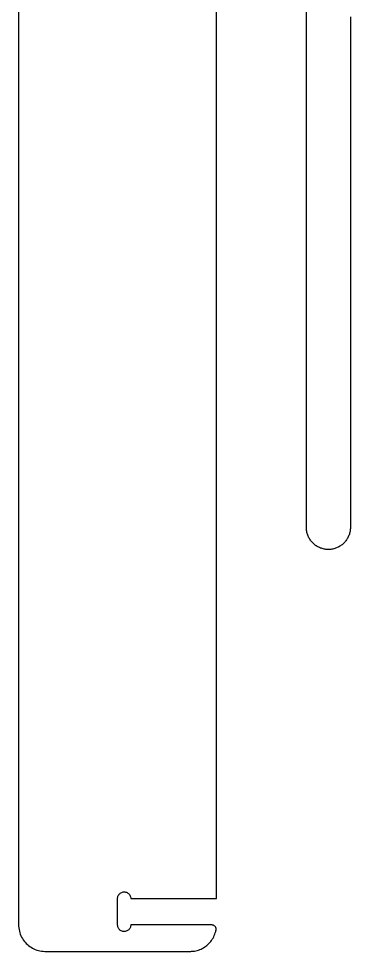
# Model space of a CAD drawing. Extents: x 0.9 to 46.8, y 2.8 to 94.5.
# Drawn here: x 40.29 to 46.24, y 12.14 to 28.85 of the extents above; entities that cross this region are included whole.
import ezdxf

# ---------------------------------------------------------------- set-up
doc = ezdxf.new("R2010")
doc.units = 0
doc.layers.add('LAYER_1', color=7, linetype='CONTINUOUS')

msp = doc.modelspace()

# ---------------------------------------------------------------- linework, layer by layer
at = {"layer": 'LAYER_1'}
for points in [[(40.29, 36.639), (40.29, 22.885), (40.29, 16.008), (40.29, 14.289), (40.29, 13.429), (40.29, 13), (40.29, 12.785), (40.29, 12.677), (40.29, 12.624), (40.29, 12.617), (40.29, 12.613), (40.29, 12.612), (40.29, 12.604), (40.29, 12.589), (40.293, 12.559), (40.297, 12.53), (40.303, 12.502), (40.311, 12.474), (40.32, 12.447), (40.331, 12.421), (40.343, 12.395), (40.357, 12.37), (40.372, 12.347), (40.389, 12.324), (40.406, 12.302), (40.425, 12.282), (40.446, 12.262), (40.467, 12.244), (40.489, 12.227), (40.513, 12.212), (40.537, 12.197), (40.562, 12.185), (40.588, 12.173), (40.615, 12.164), (40.643, 12.155), (40.671, 12.149), (40.7, 12.144), (40.73, 12.141), (40.76, 12.14), (40.763, 12.14), (40.763, 12.14), (40.765, 12.14), (40.768, 12.14), (40.772, 12.14), (40.778, 12.14), (40.785, 12.14), (40.793, 12.14), (40.802, 12.14), (40.813, 12.14), (40.825, 12.14), (40.838, 12.14), (40.853, 12.14), (40.868, 12.14), (40.885, 12.14), (40.902, 12.14), (40.921, 12.14), (40.941, 12.14), (40.961, 12.14), (40.983, 12.14), (41.006, 12.14), (41.029, 12.14), (41.053, 12.14), (41.079, 12.14), (41.105, 12.14), (41.159, 12.14), (41.216, 12.14), (41.276, 12.14), (41.339, 12.14), (41.404, 12.14), (41.471, 12.14), (41.54, 12.14), (41.61, 12.14), (41.682, 12.14), (41.754, 12.14), (41.903, 12.14), (42.053, 12.14), (42.203, 12.14), (42.352, 12.14), (42.425, 12.14), (42.497, 12.14), (42.568, 12.14), (42.637, 12.14), (42.705, 12.14), (42.77, 12.14), (42.834, 12.14), (42.894, 12.14), (42.953, 12.14), (43.008, 12.14), (43.035, 12.14), (43.06, 12.14), (43.085, 12.14), (43.109, 12.14), (43.132, 12.14), (43.154, 12.14), (43.176, 12.14), (43.196, 12.14), (43.215, 12.14), (43.234, 12.14), (43.251, 12.14), (43.267, 12.14), (43.282, 12.14), (43.296, 12.14), (43.309, 12.14), (43.32, 12.14), (43.33, 12.14), (43.339, 12.14), (43.347, 12.14), (43.354, 12.14), (43.359, 12.14), (43.363, 12.14), (43.365, 12.14), (43.366, 12.14), (43.366, 12.14), (43.368, 12.14), (43.371, 12.14), (43.378, 12.14), (43.391, 12.141), (43.416, 12.143), (43.442, 12.146), (43.466, 12.151), (43.491, 12.157), (43.515, 12.164), (43.538, 12.172), (43.561, 12.182), (43.583, 12.193), (43.605, 12.205), (43.626, 12.218), (43.646, 12.232), (43.665, 12.247), (43.684, 12.263), (43.702, 12.28), (43.718, 12.298), (43.734, 12.316), (43.749, 12.336), (43.763, 12.356), (43.776, 12.378), (43.788, 12.4), (43.799, 12.422), (43.808, 12.446), (43.817, 12.47), (43.824, 12.494), (43.827, 12.507), (43.828, 12.513), (43.829, 12.516), (43.829, 12.518), (43.83, 12.519), (43.83, 12.524), (43.831, 12.534), (43.831, 12.543), (43.829, 12.553), (43.826, 12.562), (43.823, 12.57), (43.818, 12.578), (43.812, 12.586), (43.806, 12.592), (43.798, 12.598), (43.79, 12.604), (43.782, 12.608), (43.772, 12.611), (43.768, 12.612), (43.768, 12.612), (43.765, 12.612), (43.76, 12.613), (43.756, 12.613), (43.753, 12.613), (43.752, 12.613), (43.752, 12.613), (43.751, 12.613), (43.748, 12.613), (43.742, 12.613), (43.733, 12.613), (43.721, 12.613), (43.706, 12.613), (43.689, 12.613), (43.669, 12.613), (43.647, 12.613), (43.623, 12.613), (43.597, 12.613), (43.569, 12.613), (43.539, 12.613), (43.507, 12.613), (43.474, 12.613), (43.44, 12.613), (43.404, 12.613), (43.367, 12.613), (43.329, 12.613), (43.29, 12.613), (43.25, 12.613), (43.168, 12.613), (43.001, 12.613), (42.918, 12.613), (42.835, 12.613), (42.755, 12.613), (42.716, 12.613), (42.679, 12.613), (42.642, 12.613), (42.606, 12.613), (42.572, 12.613), (42.539, 12.613), (42.508, 12.613), (42.478, 12.613), (42.451, 12.613), (42.425, 12.613), (42.401, 12.613), (42.38, 12.613), (42.36, 12.613), (42.344, 12.613), (42.33, 12.613), (42.318, 12.613), (42.309, 12.613), (42.304, 12.613), (42.302, 12.613), (42.301, 12.613), (42.301, 12.613), (42.301, 12.611), (42.301, 12.603), (42.298, 12.589), (42.295, 12.575), (42.289, 12.562), (42.282, 12.549), (42.274, 12.538), (42.264, 12.528), (42.254, 12.519), (42.242, 12.511), (42.229, 12.505), (42.216, 12.5), (42.202, 12.497), (42.187, 12.495), (42.172, 12.495), (42.158, 12.498), (42.144, 12.502), (42.131, 12.507), (42.118, 12.514), (42.107, 12.522), (42.097, 12.532), (42.088, 12.543), (42.08, 12.554), (42.074, 12.567), (42.069, 12.581), (42.066, 12.595), (42.064, 12.61), (42.064, 12.613), (42.064, 12.614), (42.064, 12.615), (42.064, 12.618), (42.064, 12.621), (42.064, 12.626), (42.064, 12.631), (42.064, 12.637), (42.064, 12.651), (42.064, 12.668), (42.064, 12.688), (42.064, 12.709), (42.064, 12.732), (42.064, 12.757), (42.064, 12.783), (42.064, 12.81), (42.064, 12.865), (42.064, 12.918), (42.064, 12.944), (42.064, 12.969), (42.064, 12.992), (42.064, 13.014), (42.064, 13.033), (42.064, 13.05), (42.064, 13.064), (42.064, 13.07), (42.064, 13.075), (42.064, 13.079), (42.064, 13.082), (42.064, 13.085), (42.064, 13.086), (42.064, 13.087), (42.065, 13.091), (42.065, 13.098), (42.067, 13.113), (42.071, 13.127), (42.077, 13.14), (42.084, 13.152), (42.092, 13.163), (42.102, 13.173), (42.113, 13.182), (42.125, 13.19), (42.138, 13.196), (42.151, 13.201), (42.165, 13.204), (42.18, 13.205), (42.195, 13.204), (42.209, 13.202), (42.223, 13.198), (42.236, 13.192), (42.248, 13.185), (42.26, 13.176), (42.27, 13.167), (42.279, 13.156), (42.286, 13.144), (42.292, 13.131), (42.297, 13.118), (42.3, 13.103), (42.301, 13.089), (42.301, 13.087), (42.301, 13.087), (42.303, 13.087), (42.305, 13.087), (42.307, 13.087), (42.311, 13.087), (42.32, 13.087), (42.333, 13.087), (42.348, 13.087), (42.366, 13.087), (42.387, 13.087), (42.41, 13.087), (42.436, 13.087), (42.463, 13.087), (42.493, 13.087), (42.524, 13.087), (42.558, 13.087), (42.593, 13.087), (42.629, 13.087), (42.667, 13.087), (42.706, 13.087), (42.746, 13.087), (42.788, 13.087), (42.873, 13.087), (42.96, 13.087), (43.138, 13.087), (43.226, 13.087), (43.312, 13.087), (43.354, 13.087), (43.395, 13.087), (43.435, 13.087), (43.475, 13.087), (43.512, 13.087), (43.549, 13.087), (43.584, 13.087), (43.617, 13.087), (43.649, 13.087), (43.678, 13.087), (43.706, 13.087), (43.731, 13.087), (43.754, 13.087), (43.774, 13.087), (43.792, 13.087), (43.808, 13.087), (43.82, 13.087), (43.829, 13.087), (43.833, 13.087), (43.836, 13.087), (43.838, 13.087), (43.839, 13.087), (43.839, 13.087), (43.839, 13.087), (43.839, 13.087), (43.839, 13.087), (43.839, 13.089), (43.839, 13.102), (43.839, 13.128), (43.839, 13.181), (43.839, 13.285), (43.839, 13.495), (43.839, 13.914), (43.839, 15.59), (43.839, 18.942), (43.839, 25.646), (43.839, 39.053)], [(46.238, 28.884), (46.238, 28.647), (46.238, 28.412), (46.238, 28.178), (46.238, 27.945), (46.238, 27.713), (46.238, 27.483), (46.238, 27.255), (46.238, 27.028), (46.238, 26.803), (46.238, 26.579), (46.238, 26.468), (46.238, 26.358), (46.238, 26.248), (46.238, 26.138), (46.238, 26.03), (46.238, 25.921), (46.238, 25.813), (46.238, 25.706), (46.238, 25.599), (46.238, 25.493), (46.238, 25.388), (46.238, 25.283), (46.238, 25.179), (46.238, 25.075), (46.238, 24.972), (46.238, 24.869), (46.238, 24.768), (46.238, 24.667), (46.238, 24.566), (46.238, 24.467), (46.238, 24.368), (46.238, 24.269), (46.238, 24.172), (46.238, 24.075), (46.238, 23.979), (46.238, 23.884), (46.238, 23.789), (46.238, 23.696), (46.238, 23.603), (46.238, 23.511), (46.238, 23.419), (46.238, 23.329), (46.238, 23.239), (46.238, 23.151), (46.238, 23.063), (46.238, 22.976), (46.238, 22.89), (46.238, 22.804), (46.238, 22.72), (46.238, 22.637), (46.238, 22.554), (46.238, 22.473), (46.238, 22.392), (46.238, 22.312), (46.238, 22.234), (46.238, 22.156), (46.238, 22.08), (46.238, 22.004), (46.238, 21.929), (46.238, 21.856), (46.238, 21.783), (46.238, 21.712), (46.238, 21.642), (46.238, 21.572), (46.238, 21.504), (46.238, 21.437), (46.238, 21.371), (46.238, 21.306), (46.238, 21.242), (46.238, 21.18), (46.238, 21.118), (46.238, 21.058), (46.238, 20.999), (46.238, 20.941), (46.238, 20.884), (46.238, 20.829), (46.238, 20.775), (46.238, 20.722), (46.238, 20.67), (46.238, 20.62), (46.238, 20.57), (46.238, 20.522), (46.238, 20.476), (46.238, 20.431), (46.238, 20.387), (46.238, 20.344), (46.238, 20.303), (46.238, 20.263), (46.238, 20.224), (46.238, 20.187), (46.238, 20.151), (46.238, 20.116), (46.238, 20.083), (46.238, 20.052), (46.238, 20.022), (46.238, 19.993), (46.238, 19.966), (46.238, 19.94), (46.238, 19.915), (46.238, 19.893), (46.238, 19.871), (46.238, 19.851), (46.238, 19.833), (46.238, 19.816), (46.238, 19.801), (46.238, 19.787), (46.238, 19.775), (46.238, 19.765), (46.238, 19.756), (46.238, 19.748), (46.238, 19.743), (46.238, 19.739), (46.238, 19.736), (46.238, 19.735), (46.238, 19.717), (46.237, 19.7), (46.235, 19.683), (46.232, 19.665), (46.229, 19.649), (46.225, 19.632), (46.22, 19.616), (46.214, 19.6), (46.208, 19.584), (46.202, 19.569), (46.194, 19.554), (46.186, 19.539), (46.178, 19.525), (46.168, 19.511), (46.159, 19.497), (46.148, 19.484), (46.138, 19.472), (46.126, 19.46), (46.114, 19.448), (46.102, 19.437), (46.089, 19.426), (46.076, 19.416), (46.063, 19.407), (46.049, 19.398), (46.034, 19.39), (46.019, 19.382), (46.004, 19.375), (45.989, 19.368), (45.973, 19.362), (45.957, 19.357), (45.94, 19.353), (45.924, 19.349), (45.907, 19.346), (45.889, 19.343), (45.872, 19.342), (45.854, 19.341), (45.836, 19.341), (45.819, 19.342), (45.801, 19.343), (45.784, 19.345), (45.767, 19.348), (45.75, 19.352), (45.734, 19.356), (45.718, 19.362), (45.702, 19.367), (45.686, 19.374), (45.671, 19.381), (45.656, 19.388), (45.642, 19.397), (45.627, 19.406), (45.614, 19.415), (45.601, 19.425), (45.588, 19.435), (45.575, 19.446), (45.564, 19.458), (45.552, 19.47), (45.541, 19.483), (45.531, 19.495), (45.521, 19.509), (45.512, 19.523), (45.503, 19.537), (45.495, 19.551), (45.488, 19.566), (45.481, 19.582), (45.474, 19.597), (45.469, 19.613), (45.464, 19.63), (45.46, 19.646), (45.456, 19.663), (45.454, 19.68), (45.451, 19.697), (45.45, 19.715), (45.45, 19.733), (45.45, 19.735), (45.45, 19.736), (45.45, 19.738), (45.45, 19.742), (45.45, 19.747), (45.45, 19.755), (45.45, 19.763), (45.45, 19.774), (45.45, 19.785), (45.45, 19.799), (45.45, 19.814), (45.45, 19.831), (45.45, 19.849), (45.45, 19.868), (45.45, 19.889), (45.45, 19.912), (45.45, 19.936), (45.45, 19.962), (45.45, 19.989), (45.45, 20.017), (45.45, 20.047), (45.45, 20.079), (45.45, 20.112), (45.45, 20.146), (45.45, 20.182), (45.45, 20.219), (45.45, 20.257), (45.45, 20.297), (45.45, 20.338), (45.45, 20.38), (45.45, 20.424), (45.45, 20.469), (45.45, 20.516), (45.45, 20.563), (45.45, 20.612), (45.45, 20.663), (45.45, 20.714), (45.45, 20.767), (45.45, 20.821), (45.45, 20.876), (45.45, 20.933), (45.45, 20.991), (45.45, 21.05), (45.45, 21.11), (45.45, 21.171), (45.45, 21.233), (45.45, 21.297), (45.45, 21.362), (45.45, 21.427), (45.45, 21.494), (45.45, 21.562), (45.45, 21.632), (45.45, 21.702), (45.45, 21.773), (45.45, 21.845), (45.45, 21.919), (45.45, 21.993), (45.45, 22.069), (45.45, 22.145), (45.45, 22.223), (45.45, 22.301), (45.45, 22.381), (45.45, 22.461), (45.45, 22.542), (45.45, 22.625), (45.45, 22.708), (45.45, 22.792), (45.45, 22.877), (45.45, 22.963), (45.45, 23.05), (45.45, 23.138), (45.45, 23.227), (45.45, 23.316), (45.45, 23.406), (45.45, 23.498), (45.45, 23.59), (45.45, 23.682), (45.45, 23.776), (45.45, 23.87), (45.45, 23.965), (45.45, 24.061), (45.45, 24.158), (45.45, 24.255), (45.45, 24.354), (45.45, 24.453), (45.45, 24.552), (45.45, 24.652), (45.45, 24.753), (45.45, 24.855), (45.45, 24.957), (45.45, 25.06), (45.45, 25.164), (45.45, 25.268), (45.45, 25.373), (45.45, 25.478), (45.45, 25.584), (45.45, 25.691), (45.45, 25.798), (45.45, 25.906), (45.45, 26.014), (45.45, 26.123), (45.45, 26.232), (45.45, 26.342), (45.45, 26.452), (45.45, 26.675), (45.45, 26.899), (45.45, 27.125), (45.45, 27.352), (45.45, 27.581), (45.45, 27.812), (45.45, 28.044), (45.45, 28.278), (45.45, 28.512), (45.45, 28.748), (45.45, 28.985)]]:
    msp.add_lwpolyline(points, dxfattribs=at)

doc.saveas('drawing.dxf')
